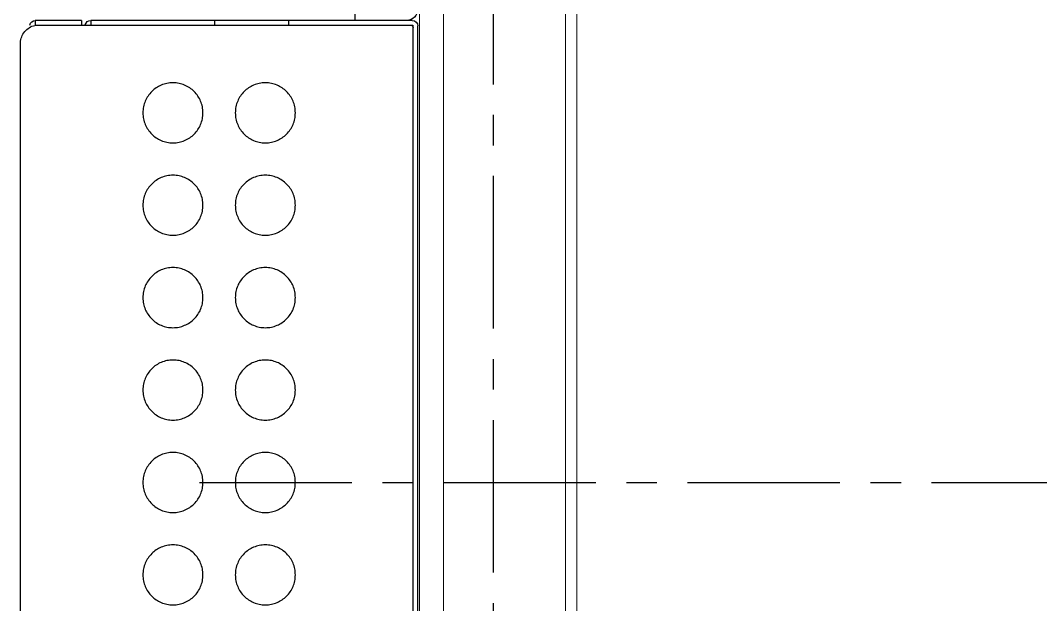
# Model space of a CAD drawing. Header units: millimetres. Extents: x 35720 to 50764, y -47170 to -36532.
# Drawn here: x 37367 to 37919, y -42318 to -42002 of the extents above; entities that cross this region are included whole.
import ezdxf

# ---------------------------------------------------------------- set-up
doc = ezdxf.new("R2010")
doc.units = ezdxf.units.MM
doc.header["$LTSCALE"] = 13
doc.linetypes.add('CENTER', pattern=[50.8, 31.75, -6.35, 6.35, -6.35])
doc.layers.get('0').update_dxf_attribs({"color": 1, "linetype": 'CENTER'})
doc.layers.add('3中心线层', color=1, linetype='CENTER')
doc.layers.add('DIM', color=4, linetype='Continuous')
doc.layers.add('INTE_DIM', color=3, linetype='Continuous', lineweight=13)

# ---------------------------------------------------------------- blocks, each defined once
blk = doc.blocks.new('30343043456320.')
at = {"layer": '3中心线层', "ltscale": 0.2}
blk.add_line((57830.67, -34691.5), (55372.28, -34691.5), dxfattribs=at)
blk.add_lwpolyline([(55531.47, -34246.5), (57671.47, -34246.5), (57671.47, -35136.5), (55531.47, -35136.5)], close=True, dxfattribs=at)
at = {"layer": 'INTE_DIM', "color": 7}
for points in [[(55491.47, -34206.5), (57711.47, -34206.5), (57711.47, -35176.5), (55491.47, -35176.5)], [(55570.47, -34285.5), (57632.47, -34285.5), (57632.47, -35097.5), (55570.47, -35097.5)], [(55576.47, -34291.5), (57626.47, -34291.5), (57626.47, -35091.5), (55576.47, -35091.5)]]:
    blk.add_lwpolyline(points, close=True, dxfattribs=at)
at = {"layer": 'INTE_DIM', "color": 3}
blk.add_lwpolyline([(55504.47, -34219.5), (57698.47, -34219.5), (57698.47, -35163.5), (55504.47, -35163.5)], close=True, dxfattribs=at)
blk = doc.blocks.new('WEFWEFD')
at = {"color": 7, "linetype": 'Continuous'}
for p, q in [((28, 0), (522, 0)), ((28, -2.5), (522, -2.5)), ((522.5, -205.16), (522.5, -3)), ((525, -3), (525, -177)), ((525, -6), (525, -34)), ((525, -70), (522.5, -70)), ((525, -110), (522.5, -110)), ((525, -177), (522.5, -177)), ((525, -182), (522.5, -182)), ((525, -182), (525, -207)), ((525, -207), (522.5, -207)), ((37.5, -215.06), (512.5, -215.06))]:
    blk.add_line(p, q, dxfattribs=at)
for centre, radius, start, end in [((522, -3), 3, 0, 90), ((521, -4), 1.5, 0, 90), ((522, -3), 0.5, 0, 90), ((531, -6), 6, 90, 180), ((522, -177), 3, 281.5982, 0), ((512.68, -205.16), 9.82, 352.3255, 359.9843), ((522, -207), 3, 279.671, 0), ((512.5, -204.96), 10.1, 270.0146, 277.5264)]:
    blk.add_arc(centre, radius, start, end, dxfattribs=at)
blk.add_open_spline([(513.82, -214.98), (515.94, -214.7), (520.09, -212.71), (522.13, -208.57), (522.41, -206.47)], degree=3, knots=[0, 0, 0, 0, 0.501485, 1, 1, 1, 1], dxfattribs=at)
at = {"layer": '3中心线层', "color": 0, "ltscale": 38.869873}
blk.add_line((529, -34), (525, -34), dxfattribs=at)
at = {"layer": '3中心线层', "ltscale": 38.869873}
for centre in [(225, -82.5), (275, -82.5), (325, -82.5), (375, -82.5), (425, -82.5), (475, -82.5), (225, -132.5), (275, -132.5), (325, -132.5), (375, -132.5), (425, -132.5), (475, -132.5)]:
    blk.add_circle(centre, 16.25, dxfattribs=at)

msp = doc.modelspace()

# ---------------------------------------------------------------- block references
at = {"layer": '3中心线层', "xscale": -1, "rotation": 270}
msp.add_blockref('WEFWEFD', (37581.93, -42526.566), dxfattribs=at)
at = {"layer": 'DIM', "color": 2, "rotation": 180}
msp.add_blockref('30343043456320.', (95294.403, -76943.068), dxfattribs=at)

doc.saveas('drawing.dxf')
